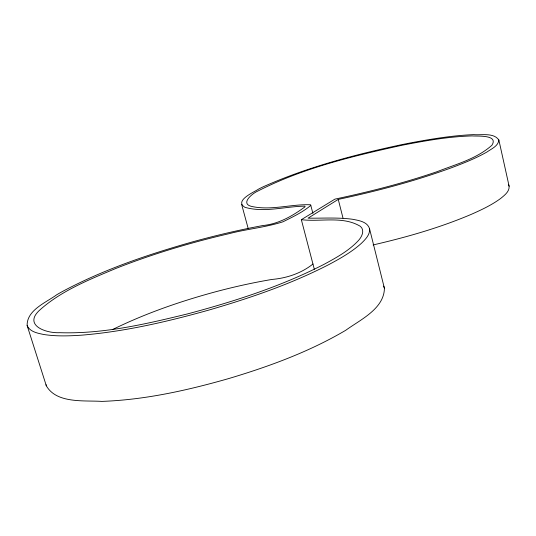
<?xml version="1.0" encoding="UTF-8"?>
<svg xmlns="http://www.w3.org/2000/svg" width="536" height="536" viewBox="0 0 536 536"><rect width="100%" height="100%" fill="white"/><g stroke="black" fill="none" stroke-linecap="round" stroke-linejoin="round"><path stroke-width="0.8" d="M310.826 205.348C302.706 212.283 292.576 216.986 283.021 221.777C265.447 227.438 246.862 228.993 229.019 233.689C190.608 242.574 152.727 253.943 116.024 268.382C89.74 279.437 62.31 290.244 40.629 309.272C22.338 324.89 45.386 333.379 59.684 332.689C103.039 334.122 145.805 324.092 187.647 313.875C234.534 301.393 281.125 286.418 324.38 264.168C336.307 257.655 348.567 250.969 358.001 240.992C361.586 237.374 365.183 230.614 360.48 226.406C342.933 215.693 320.642 222.085 301.346 219.68L334.933 199.124C369.445 191.794 403.729 183.124 437.121 171.667C455.848 164.304 476.638 158.917 491.941 145.229C498.748 134.476 477.254 136.405 472.102 135.923C448.444 136.586 425.055 140.78 401.873 145.296C352.742 156.11 302.9 168.036 257.863 191.057C251.833 193.61 239.244 204.363 252.825 206.682C272.04 210.527 291.564 203.982 310.625 204.765L312.91 213.395M313.017 263.987C301.205 273.36 286.827 278.144 271.893 279.45C253.541 282.559 235.344 286.566 217.348 291.316C181.51 300.897 146.241 313.071 112.882 329.392M498.862 139.99C498.386 146.033 491.432 148.841 487.09 151.923C475.754 158.388 463.58 163.199 451.392 167.788C414.576 181.242 376.567 191.218 338.256 199.399L308.059 218.165C322.86 218.346 337.76 217.294 352.48 219.258C358.678 220.457 367.428 221.656 369.545 228.705L384.419 288.321C384.071 308.883 360.172 319.791 345.747 330.276C309.218 351.83 269.085 366.51 228.577 378.604C187.265 390.396 144.881 399.876 101.813 401.397C84.266 400.251 56.608 403.802 46.331 385.813L27.128 325.506C26.773 310.029 46.223 302.498 56.789 294.713A192.33 38.284 -15.7 0 1 64.092 290.613C104.594 269.199 148.251 254.453 192.21 241.97C215.519 235.505 239.083 229.951 262.868 225.542C278.586 224.028 292.777 215.867 305.172 206.702L304.75 206.166C284.978 206.4 264.442 212.926 244.878 207.305C233.937 200.598 254.205 192.089 258.674 189.047A122.02 17.983 -14.1 0 1 263.658 186.588C307.517 167.098 354.229 154.804 401.042 144.787A140.975 21.025 -14.1 0 1 412.519 142.529C432.733 138.797 453.108 135.467 473.677 134.63C481.663 135.367 493.629 132.419 498.862 139.99L509.126 186.233C509.542 191.647 504.41 195.352 500.704 198.427C491.659 205.087 481.415 209.878 471.178 214.393C439.6 227.807 406.482 237.254 373.096 244.945M508.383 184.391L509.126 186.233M27.128 325.506C29.788 331.864 37.654 333.211 43.657 334.477C56.119 336.467 68.822 336.005 81.365 335.188C124.734 331.63 167.319 321.694 209.134 309.989C250.098 298.063 290.747 284.187 328.762 264.63C340.213 258.52 351.67 252.061 361.365 243.344C365.277 239.471 370.249 234.728 369.545 228.705M383.722 286.137L384.419 288.321M241.636 204.417L248.175 228.477M301.346 219.68L314.317 269.253M46.036 384.667L46.331 385.813M338.256 199.399L342.986 218.031"/></g></svg>
